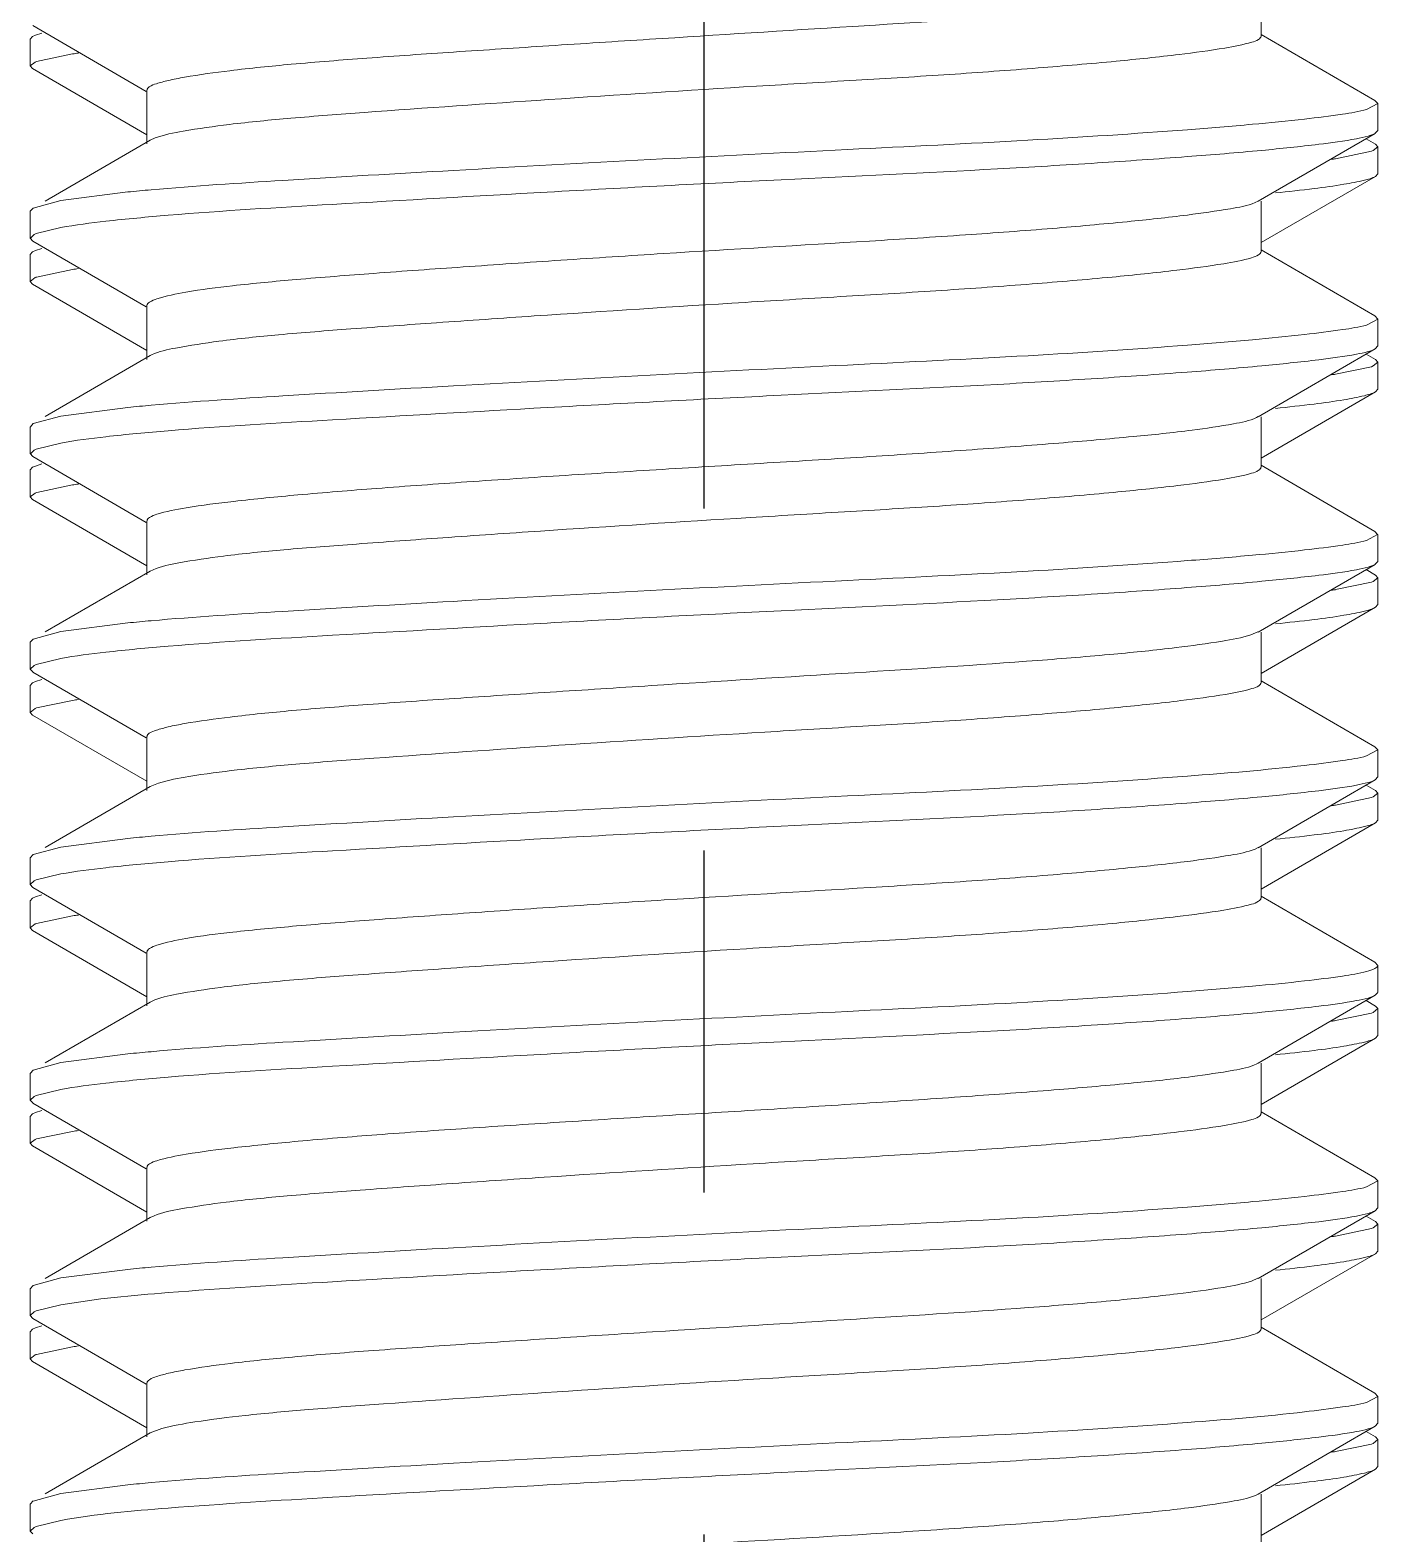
# Model space of a CAD drawing. Header units: millimetres. Extents: x 1334 to 1928, y -1757 to -1337.
# Drawn here: x 1457.42 to 1462.42, y -1677.11 to -1671.53 of the extents above; entities that cross this region are included whole.
import ezdxf

# ---------------------------------------------------------------- set-up
doc = ezdxf.new("R2010")
doc.units = ezdxf.units.MM
doc.header["$LTSCALE"] = 0.1
doc.linetypes.add('CENTERX2', pattern=[101.6, 63.5, -12.7, 12.7, -12.7])
doc.layers.get('0').update_dxf_attribs({"lineweight": 13})
doc.layers.add('CENTER', color=1, linetype='CENTERX2')

msp = doc.modelspace()

# ---------------------------------------------------------------- linework, layer by layer
at = {"color": 7, "linetype": 'Continuous'}
for p, q in [((1461.9874, -1671.5479), (1461.9874, -1671.3608)), ((1457.4291, -1671.5485), (1457.4204, -1671.5583)), ((1457.4204, -1671.5583), (1457.4204, -1671.6583)), ((1457.4395, -1671.5436), (1457.4291, -1671.5485)), ((1457.4295, -1671.5087), (1457.8506, -1671.7528)), ((1457.4628, -1671.536), (1457.4395, -1671.5436)), ((1462.4103, -1671.7863), (1461.9874, -1671.541)), ((1457.4441, -1671.6419), (1457.5773, -1671.6139)), ((1457.4198, -1671.6583), (1457.4383, -1671.644)), ((1457.4291, -1671.6682), (1457.4204, -1671.6583)), ((1457.4291, -1671.6682), (1457.8535, -1671.9142)), ((1457.8535, -1671.7479), (1457.8535, -1671.9479)), ((1462.4103, -1671.7863), (1462.4204, -1671.798)), ((1462.4204, -1671.798), (1462.3793, -1671.8202)), ((1462.4204, -1671.7977), (1462.4204, -1671.8977)), ((1462.4113, -1671.9084), (1462.4204, -1671.8978)), ((1457.8658, -1671.9338), (1457.4763, -1672.1598)), ((1457.8841, -1671.9255), (1457.8658, -1671.9338)), ((1461.9766, -1672.1608), (1462.4113, -1671.9087)), ((1462.4118, -1671.9485), (1462.3772, -1671.9284)), ((1462.4118, -1671.9485), (1462.4204, -1671.9583)), ((1462.3969, -1671.9748), (1462.2636, -1672.0028)), ((1462.4033, -1671.9723), (1462.3969, -1671.9748)), ((1462.4205, -1671.9583), (1462.4033, -1671.9723)), ((1462.4204, -1671.9583), (1462.4204, -1672.0583)), ((1462.4118, -1672.0682), (1462.4204, -1672.0583)), ((1461.9874, -1672.3142), (1462.4118, -1672.0682)), ((1457.5334, -1672.1583), (1457.4306, -1672.1864)), ((1457.7821, -1672.1263), (1457.5335, -1672.1583)), ((1461.9764, -1672.1605), (1461.9653, -1672.1658)), ((1461.9874, -1672.3479), (1461.9874, -1672.1608)), ((1457.4306, -1672.1863), (1457.4204, -1672.198)), ((1457.4204, -1672.1977), (1457.4204, -1672.2977)), ((1457.4207, -1672.298), (1457.4345, -1672.2843)), ((1457.4345, -1672.2843), (1457.4428, -1672.2806)), ((1457.4428, -1672.2806), (1457.5334, -1672.2583)), ((1457.4295, -1672.3084), (1457.4204, -1672.2978)), ((1457.4395, -1672.3436), (1457.4292, -1672.3485)), ((1457.4295, -1672.3087), (1457.8506, -1672.5528)), ((1457.4628, -1672.336), (1457.4395, -1672.3436)), ((1462.4103, -1672.5863), (1461.9874, -1672.341)), ((1457.4291, -1672.3485), (1457.4204, -1672.3583)), ((1457.4204, -1672.3583), (1457.4204, -1672.4583)), ((1457.4204, -1672.4583), (1457.4385, -1672.4441)), ((1457.4441, -1672.4419), (1457.5772, -1672.4139)), ((1457.4291, -1672.4682), (1457.4204, -1672.4583)), ((1457.4291, -1672.4682), (1457.8535, -1672.7142)), ((1457.8535, -1672.5479), (1457.8535, -1672.7479)), ((1462.4204, -1672.598), (1462.3793, -1672.6203)), ((1462.4102, -1672.5863), (1462.4204, -1672.598)), ((1462.4204, -1672.5977), (1462.4204, -1672.6977)), ((1457.8658, -1672.7338), (1457.4763, -1672.9598)), ((1457.8708, -1672.7312), (1457.8659, -1672.7338)), ((1461.9766, -1672.9608), (1462.4113, -1672.7087)), ((1462.4118, -1672.7485), (1462.3772, -1672.7284)), ((1462.4113, -1672.7084), (1462.4204, -1672.6978)), ((1462.3968, -1672.7748), (1462.2637, -1672.8027)), ((1462.4033, -1672.7723), (1462.3968, -1672.7748)), ((1462.4205, -1672.7584), (1462.4033, -1672.7723)), ((1462.4118, -1672.7485), (1462.4204, -1672.7583)), ((1462.4204, -1672.7583), (1462.4204, -1672.8583)), ((1461.9874, -1673.1142), (1462.4118, -1672.8682)), ((1462.4118, -1672.8682), (1462.4204, -1672.8583)), ((1457.5334, -1672.9583), (1457.4306, -1672.9864)), ((1457.7824, -1672.9262), (1457.5333, -1672.9583)), ((1457.4204, -1672.9977), (1457.4204, -1673.0977)), ((1457.4307, -1672.9864), (1457.4207, -1672.9981)), ((1461.9766, -1672.9603), (1461.9711, -1672.9633)), ((1461.9874, -1673.1479), (1461.9874, -1672.9608)), ((1457.4428, -1673.0806), (1457.5334, -1673.0583)), ((1457.4295, -1673.1084), (1457.4204, -1673.0978)), ((1457.4207, -1673.098), (1457.4345, -1673.0843)), ((1457.4295, -1673.1087), (1457.8506, -1673.3528)), ((1457.4345, -1673.0843), (1457.4428, -1673.0806)), ((1457.4291, -1673.1485), (1457.4204, -1673.1583)), ((1457.4204, -1673.1583), (1457.4204, -1673.2583)), ((1457.4396, -1673.1436), (1457.4291, -1673.1485)), ((1457.463, -1673.1361), (1457.4396, -1673.1436)), ((1462.4103, -1673.3863), (1461.9874, -1673.141)), ((1457.4442, -1673.2419), (1457.5772, -1673.2139)), ((1457.4203, -1673.2583), (1457.4385, -1673.2441)), ((1457.4291, -1673.2682), (1457.4204, -1673.2583)), ((1457.4291, -1673.2682), (1457.8535, -1673.5142)), ((1457.8535, -1673.3479), (1457.8535, -1673.5479)), ((1462.4202, -1673.398), (1462.3794, -1673.4203)), ((1462.4103, -1673.3863), (1462.4202, -1673.398)), ((1462.4204, -1673.3977), (1462.4204, -1673.4977)), ((1461.9766, -1673.7608), (1462.4113, -1673.5087)), ((1462.4113, -1673.5084), (1462.4204, -1673.4978)), ((1457.8658, -1673.5338), (1457.4763, -1673.7598)), ((1457.8762, -1673.5287), (1457.8658, -1673.5338)), ((1462.4118, -1673.5485), (1462.3772, -1673.5284)), ((1462.4032, -1673.5723), (1462.3968, -1673.5748)), ((1462.4205, -1673.5584), (1462.4032, -1673.5723)), ((1462.4118, -1673.5485), (1462.4204, -1673.5583)), ((1462.4204, -1673.5583), (1462.4204, -1673.6583)), ((1462.3968, -1673.5748), (1462.2637, -1673.6027)), ((1461.9874, -1673.9142), (1462.4118, -1673.6682)), ((1462.4118, -1673.6682), (1462.4204, -1673.6583)), ((1457.7821, -1673.7263), (1457.5334, -1673.7583)), ((1457.4306, -1673.7863), (1457.4204, -1673.798)), ((1457.5334, -1673.7583), (1457.4306, -1673.7864)), ((1461.9762, -1673.7595), (1461.95, -1673.7704)), ((1461.9874, -1673.9479), (1461.9874, -1673.7608)), ((1457.4204, -1673.7977), (1457.4204, -1673.8977)), ((1457.4204, -1673.8979), (1457.4345, -1673.8843)), ((1457.4295, -1673.9084), (1457.4204, -1673.8978)), ((1457.4345, -1673.8843), (1457.4429, -1673.8806)), ((1457.4429, -1673.8806), (1457.5334, -1673.8583)), ((1457.4291, -1673.9485), (1457.4204, -1673.9583)), ((1457.4204, -1673.9583), (1457.4204, -1674.0583)), ((1457.4395, -1673.9436), (1457.4291, -1673.9484)), ((1457.4295, -1673.9087), (1457.8506, -1674.1528)), ((1457.4628, -1673.9361), (1457.4395, -1673.9436)), ((1462.4103, -1674.1863), (1461.9874, -1673.941)), ((1457.444, -1674.0419), (1457.5773, -1674.0139)), ((1457.4204, -1674.0583), (1457.4384, -1674.044)), ((1457.4291, -1674.0682), (1457.4204, -1674.0583)), ((1457.4291, -1674.0682), (1457.8535, -1674.3142)), ((1457.8535, -1674.1479), (1457.8535, -1674.3479)), ((1462.4102, -1674.1863), (1462.4204, -1674.198)), ((1462.4204, -1674.198), (1462.3794, -1674.2202)), ((1462.4204, -1674.1977), (1462.4204, -1674.2977)), ((1462.4113, -1674.3084), (1462.4204, -1674.2978)), ((1457.8658, -1674.3338), (1457.4763, -1674.5598)), ((1457.8957, -1674.3215), (1457.8658, -1674.3338)), ((1461.9766, -1674.5608), (1462.4113, -1674.3087)), ((1462.4118, -1674.3485), (1462.3772, -1674.3284)), ((1462.4118, -1674.3485), (1462.4204, -1674.3583)), ((1462.3969, -1674.3748), (1462.2636, -1674.4027)), ((1462.4032, -1674.3723), (1462.3969, -1674.3748)), ((1462.4205, -1674.3583), (1462.4032, -1674.3723)), ((1462.4204, -1674.3583), (1462.4204, -1674.4583)), ((1462.4118, -1674.4682), (1462.4204, -1674.4583)), ((1461.9874, -1674.7142), (1462.4118, -1674.4682)), ((1457.5334, -1674.5583), (1457.4306, -1674.5864)), ((1457.7821, -1674.5263), (1457.5335, -1674.5583)), ((1461.9765, -1674.5606), (1461.966, -1674.5656)), ((1461.9874, -1674.7479), (1461.9874, -1674.5608)), ((1457.4204, -1674.5977), (1457.4204, -1674.6977)), ((1457.4307, -1674.5863), (1457.4205, -1674.598)), ((1457.4204, -1674.698), (1457.4345, -1674.6843)), ((1457.4345, -1674.6843), (1457.4429, -1674.6806)), ((1457.4429, -1674.6806), (1457.5334, -1674.6583)), ((1457.4295, -1674.7084), (1457.4204, -1674.6978)), ((1457.4395, -1674.7436), (1457.4292, -1674.7485)), ((1457.4295, -1674.7087), (1457.8506, -1674.9528)), ((1457.4628, -1674.736), (1457.4395, -1674.7436)), ((1462.4103, -1674.9863), (1461.9874, -1674.741)), ((1457.4291, -1674.7485), (1457.4204, -1674.7583)), ((1457.4204, -1674.7583), (1457.4204, -1674.8583)), ((1457.4204, -1674.8583), (1457.4384, -1674.844)), ((1457.444, -1674.8419), (1457.5773, -1674.8139)), ((1457.4291, -1674.8682), (1457.4204, -1674.8583)), ((1457.4291, -1674.8682), (1457.8535, -1675.1142)), ((1457.8535, -1674.9479), (1457.8535, -1675.1479)), ((1462.4101, -1674.9863), (1462.4203, -1674.998)), ((1462.4204, -1674.9977), (1462.4204, -1675.0977)), ((1457.8658, -1675.1338), (1457.4763, -1675.3598)), ((1457.8724, -1675.1304), (1457.8658, -1675.1338)), ((1461.9766, -1675.3608), (1462.4113, -1675.1087)), ((1462.4118, -1675.1485), (1462.3772, -1675.1284)), ((1462.4113, -1675.1084), (1462.4204, -1675.0978)), ((1462.3968, -1675.1748), (1462.2636, -1675.2027)), ((1462.4033, -1675.1723), (1462.3968, -1675.1748)), ((1462.4211, -1675.1583), (1462.4033, -1675.1723)), ((1462.4118, -1675.1485), (1462.4204, -1675.1583)), ((1462.4204, -1675.1583), (1462.4204, -1675.2583)), ((1461.9874, -1675.5142), (1462.4118, -1675.2682)), ((1462.4118, -1675.2682), (1462.4204, -1675.2583)), ((1457.5334, -1675.3583), (1457.4306, -1675.3864)), ((1457.7823, -1675.3262), (1457.5334, -1675.3583)), ((1457.4204, -1675.3977), (1457.4204, -1675.4977)), ((1457.4307, -1675.3864), (1457.4207, -1675.3981)), ((1461.9765, -1675.3602), (1461.9713, -1675.3631)), ((1461.9874, -1675.5479), (1461.9874, -1675.3608)), ((1457.4429, -1675.4806), (1457.5334, -1675.4583)), ((1457.4204, -1675.498), (1457.4345, -1675.4843)), ((1457.4295, -1675.5084), (1457.4204, -1675.4978)), ((1457.4295, -1675.5087), (1457.8506, -1675.7528)), ((1457.4345, -1675.4843), (1457.4429, -1675.4806)), ((1457.4291, -1675.5485), (1457.4204, -1675.5583)), ((1457.4204, -1675.5583), (1457.4204, -1675.6583)), ((1457.4396, -1675.5436), (1457.4291, -1675.5485)), ((1457.463, -1675.5361), (1457.4396, -1675.5436)), ((1462.4103, -1675.7863), (1461.9874, -1675.541)), ((1457.444, -1675.6419), (1457.5773, -1675.6139)), ((1457.4204, -1675.6583), (1457.4384, -1675.644)), ((1457.4291, -1675.6682), (1457.4204, -1675.6583)), ((1457.4291, -1675.6682), (1457.8535, -1675.9142)), ((1457.8535, -1675.7479), (1457.8535, -1675.9479)), ((1462.4205, -1675.798), (1462.3793, -1675.8203)), ((1462.4103, -1675.7863), (1462.4205, -1675.798)), ((1462.4204, -1675.7977), (1462.4204, -1675.8977)), ((1461.9766, -1676.1608), (1462.4113, -1675.9087)), ((1462.4113, -1675.9084), (1462.4204, -1675.8978)), ((1457.8658, -1675.9338), (1457.4763, -1676.1598)), ((1457.8798, -1675.9272), (1457.8658, -1675.9338)), ((1462.4118, -1675.9485), (1462.3772, -1675.9284)), ((1462.4032, -1675.9723), (1462.3968, -1675.9748)), ((1462.4205, -1675.9584), (1462.4032, -1675.9723)), ((1462.4118, -1675.9485), (1462.4204, -1675.9583)), ((1462.4204, -1675.9583), (1462.4204, -1676.0583)), ((1462.3968, -1675.9748), (1462.2637, -1676.0027)), ((1461.9874, -1676.3142), (1462.4118, -1676.0682)), ((1462.4118, -1676.0682), (1462.4204, -1676.0583)), ((1457.7821, -1676.1263), (1457.5334, -1676.1583)), ((1457.4306, -1676.1863), (1457.4204, -1676.198)), ((1457.5334, -1676.1583), (1457.4306, -1676.1864)), ((1461.9762, -1676.1595), (1461.952, -1676.1698)), ((1461.9874, -1676.3479), (1461.9874, -1676.1608)), ((1457.4204, -1676.1977), (1457.4204, -1676.2977)), ((1457.4204, -1676.2979), (1457.4345, -1676.2843)), ((1457.4295, -1676.3084), (1457.4204, -1676.2978)), ((1457.4295, -1676.3087), (1457.8506, -1676.5528)), ((1457.4345, -1676.2843), (1457.4429, -1676.2806)), ((1457.4429, -1676.2806), (1457.5334, -1676.2583)), ((1457.4291, -1676.3485), (1457.4204, -1676.3583)), ((1457.4204, -1676.3583), (1457.4204, -1676.4583)), ((1457.4395, -1676.3436), (1457.4291, -1676.3484)), ((1457.4628, -1676.3361), (1457.4395, -1676.3436)), ((1462.4103, -1676.5863), (1461.9874, -1676.341)), ((1457.4441, -1676.4419), (1457.5772, -1676.4139)), ((1457.4204, -1676.4583), (1457.4384, -1676.4441)), ((1457.4291, -1676.4682), (1457.4204, -1676.4583)), ((1457.4291, -1676.4682), (1457.8535, -1676.7142)), ((1457.8535, -1676.5479), (1457.8535, -1676.7479)), ((1462.4102, -1676.5863), (1462.4204, -1676.598)), ((1462.4204, -1676.598), (1462.3794, -1676.6202)), ((1462.4204, -1676.5977), (1462.4204, -1676.6977)), ((1462.4113, -1676.7084), (1462.4204, -1676.6978)), ((1457.8658, -1676.7338), (1457.4763, -1676.9598)), ((1457.9088, -1676.7176), (1457.8659, -1676.7338)), ((1461.9766, -1676.9608), (1462.4113, -1676.7087)), ((1462.4118, -1676.7485), (1462.3772, -1676.7284)), ((1462.4118, -1676.7485), (1462.4204, -1676.7583)), ((1462.3968, -1676.7748), (1462.2637, -1676.8027)), ((1462.4032, -1676.7723), (1462.3968, -1676.7748)), ((1462.4205, -1676.7583), (1462.4032, -1676.7723)), ((1462.4204, -1676.7583), (1462.4204, -1676.8583)), ((1462.4118, -1676.8682), (1462.4204, -1676.8583)), ((1461.9874, -1677.1142), (1462.4118, -1676.8682)), ((1457.5334, -1676.9583), (1457.4306, -1676.9864)), ((1457.7822, -1676.9263), (1457.5334, -1676.9583)), ((1461.9765, -1676.9607), (1461.9665, -1676.9655)), ((1461.9874, -1677.1479), (1461.9874, -1676.9608)), ((1457.4204, -1676.9977), (1457.4204, -1677.0977)), ((1457.4307, -1676.9863), (1457.4205, -1676.998)), ((1457.4205, -1677.0979), (1457.4345, -1677.0843)), ((1457.4345, -1677.0843), (1457.4429, -1677.0806)), ((1457.4429, -1677.0806), (1457.5334, -1677.0583)), ((1457.4295, -1677.1084), (1457.4204, -1677.0978))]:
    msp.add_line(p, q, dxfattribs=at)
for centre, radius, start, end in [((1457.9541, -1674.0979), 2.5125, 98.1178, 98.6249), ((1457.4952, -1671.7875), 0.1543, 109.3223, 111.6064), ((1461.8849, -1669.4887), 2.5424, 278.2419, 278.5657), ((1458.5732, -1680.0597), 7.9728, 95.06849, 95.69479), ((1457.4934, -1672.5807), 0.1472, 109.5318, 111.8993), ((1457.9532, -1674.8996), 2.5139, 98.0946, 98.6031), ((1461.898, -1670.3902), 2.4401, 278.2832, 278.6192), ((1458.5835, -1680.9612), 8.0748, 95.07516, 95.69355), ((1457.9604, -1675.7546), 2.5694, 98.08, 98.5782), ((1457.4933, -1673.3794), 0.146, 109.6478, 112.0302), ((1461.8861, -1671.0987), 2.5324, 278.2515, 278.5761), ((1458.5884, -1681.8182), 8.132, 95.07653, 95.69064), ((1457.9686, -1676.6137), 2.6291, 98.0739, 98.5612), ((1457.4914, -1674.1736), 0.14, 109.7756, 112.2419), ((1461.8849, -1671.8878), 2.5433, 278.2394, 278.5631), ((1458.5762, -1682.4939), 8.0071, 95.06816, 95.69181), ((1457.4918, -1674.9754), 0.1418, 109.6782, 112.1179), ((1457.9679, -1677.4071), 2.6225, 98.079, 98.5671), ((1461.8974, -1672.79), 2.4404, 278.2957, 278.6312), ((1458.5771, -1683.2943), 8.0076, 95.07353, 95.69674), ((1457.9666, -1678.1973), 2.6126, 98.0803, 98.5699), ((1457.4932, -1675.7793), 0.1459, 109.6844, 112.0593), ((1461.8857, -1673.4954), 2.5357, 278.2496, 278.5738), ((1458.5815, -1684.1305), 8.044, 95.0829, 95.7035), ((1457.9662, -1678.9944), 2.6096, 98.082, 98.5719), ((1457.4928, -1676.5775), 0.1441, 109.7771, 112.1782), ((1461.8853, -1674.2894), 2.5416, 278.2368, 278.5608), ((1458.5819, -1684.9506), 8.0641, 95.07145, 95.69142)]:
    msp.add_arc(centre, radius, start, end, dxfattribs=at)
for points, knots in [([(1461.9477, -1671.3712), (1461.9126, -1671.3822), (1461.8186, -1671.3991), (1461.6476, -1671.4221), (1461.4181, -1671.445), (1461.02, -1671.4772), (1460.4475, -1671.5132), (1459.8451, -1671.5511), (1459.3515, -1671.583), (1459.0018, -1671.6058), (1458.6831, -1671.6278), (1458.4062, -1671.6497), (1458.1806, -1671.6723), (1458.0279, -1671.6932), (1457.9375, -1671.7103), (1457.8931, -1671.7224), (1457.8666, -1671.7315), (1457.8536, -1671.7426), (1457.8536, -1671.7474)], [0, 0, 0, 0, 0.026791, 0.069229, 0.125745, 0.194618, 0.360002, 0.543329, 0.634107, 0.720087, 0.798456, 0.86667, 0.922283, 0.963627, 0.978585, 0.989568, 0.996537, 1, 1, 1, 1]), ([(1461.9874, -1671.548), (1461.9874, -1671.5528), (1461.9747, -1671.5637), (1461.9305, -1671.5778), (1461.8301, -1671.597), (1461.663, -1671.619), (1461.4315, -1671.6433), (1461.1476, -1671.6674), (1460.826, -1671.6909), (1460.4776, -1671.7117), (1459.9813, -1671.7413), (1459.3727, -1671.7805), (1458.7967, -1671.8207), (1458.4019, -1671.8502), (1458.1775, -1671.8718), (1458.0096, -1671.8954), (1457.9173, -1671.9131), (1457.8841, -1671.9255)], [0, 0, 0, 0, 0.003511, 0.010214, 0.035006, 0.076318, 0.133407, 0.20372, 0.283382, 0.367622, 0.457236, 0.644582, 0.810602, 0.876658, 0.932211, 0.97421, 1, 1, 1, 1]), ([(1462.3793, -1671.8202), (1462.3501, -1671.8279), (1462.2732, -1671.8403), (1462.1318, -1671.8582), (1461.9399, -1671.8769), (1461.5979, -1671.9049), (1461.0971, -1671.9372), (1460.4321, -1671.9694), (1459.7213, -1672.0057), (1459.023, -1672.0438), (1458.4057, -1672.08), (1458.0317, -1672.1036), (1457.8688, -1672.1181)], [0, 0, 0, 0, 0.020068, 0.05156, 0.094563, 0.147986, 0.279211, 0.427514, 0.589724, 0.751398, 0.891534, 1, 1, 1, 1]), ([(1457.5334, -1672.2583), (1457.5887, -1672.2484), (1457.7215, -1672.2315), (1458.0577, -1672.2002), (1458.6042, -1672.1687), (1459.3626, -1672.1247), (1460.185, -1672.0811), (1460.8657, -1672.0495), (1461.3676, -1672.0198), (1461.6946, -1671.9971), (1461.9686, -1671.9747), (1462.178, -1671.9528), (1462.31, -1671.9355), (1462.3796, -1671.9207), (1462.4031, -1671.9134), (1462.4113, -1671.9087)], [0, 0, 0, 0, 0.034463, 0.081983, 0.206974, 0.370007, 0.547701, 0.711877, 0.787758, 0.855893, 0.912841, 0.956267, 0.985085, 0.994209, 1, 1, 1, 1]), ([(1462.0409, -1672.1296), (1462.0889, -1672.1248), (1462.1737, -1672.1155), (1462.2841, -1672.1005), (1462.3597, -1672.0857), (1462.3993, -1672.0755), (1462.4118, -1672.0682)], [0, 0, 0, 0, 0.384022, 0.679885, 0.884892, 1, 1, 1, 1]), ([(1461.9653, -1672.1658), (1461.9362, -1672.1775), (1461.8516, -1672.1929), (1461.6937, -1672.2156), (1461.4732, -1672.2389), (1461.199, -1672.2634), (1460.88, -1672.287), (1460.3989, -1672.3173), (1459.898, -1672.3463), (1459.3954, -1672.3791), (1459.037, -1672.4037), (1458.7094, -1672.4271), (1458.4244, -1672.4491), (1458.191, -1672.4709), (1458.0194, -1672.4926), (1457.9141, -1672.5141), (1457.8673, -1672.531), (1457.8537, -1672.5426), (1457.8535, -1672.5477)], [0, 0, 0, 0, 0.022767, 0.061737, 0.115938, 0.183241, 0.261345, 0.347683, 0.532637, 0.624911, 0.712765, 0.79299, 0.862841, 0.920056, 0.96251, 0.98903, 0.996277, 1, 1, 1, 1]), ([(1461.9874, -1672.348), (1461.9874, -1672.3529), (1461.9742, -1672.364), (1461.9289, -1672.3782), (1461.8255, -1672.3976), (1461.6539, -1672.4201), (1461.4162, -1672.4447), (1461.1256, -1672.4692), (1460.797, -1672.4927), (1460.4418, -1672.5139), (1459.9373, -1672.544), (1459.4303, -1672.5768), (1458.9428, -1672.6106), (1458.6266, -1672.6331), (1458.3574, -1672.6541), (1458.1398, -1672.676), (1457.9832, -1672.7004), (1457.8984, -1672.7175), (1457.8708, -1672.7312)], [0, 0, 0, 0, 0.003547, 0.010441, 0.035811, 0.078128, 0.136577, 0.208407, 0.289348, 0.374993, 0.466034, 0.65518, 0.742789, 0.819762, 0.884636, 0.938378, 0.977718, 1, 1, 1, 1]), ([(1462.3793, -1672.6203), (1462.3501, -1672.628), (1462.2732, -1672.6402), (1462.1321, -1672.6581), (1461.9402, -1672.6769), (1461.5982, -1672.7049), (1461.0973, -1672.7372), (1460.4322, -1672.7694), (1459.7214, -1672.8056), (1459.023, -1672.8439), (1458.4058, -1672.8799), (1458.0319, -1672.9036), (1457.8692, -1672.9181)], [0, 0, 0, 0, 0.020006, 0.051528, 0.094462, 0.14794, 0.279189, 0.42752, 0.589742, 0.751457, 0.891632, 1, 1, 1, 1]), ([(1457.5334, -1673.0583), (1457.5887, -1673.0484), (1457.7215, -1673.0315), (1458.0577, -1673.0002), (1458.6042, -1672.9687), (1459.3626, -1672.9247), (1460.185, -1672.8811), (1460.8657, -1672.8495), (1461.3676, -1672.8198), (1461.6947, -1672.7971), (1461.9686, -1672.7746), (1462.1781, -1672.7529), (1462.31, -1672.7354), (1462.3796, -1672.7208), (1462.4031, -1672.7134), (1462.4112, -1672.7087)], [0, 0, 0, 0, 0.034451, 0.081967, 0.206997, 0.370025, 0.547699, 0.71189, 0.78781, 0.855923, 0.91286, 0.956296, 0.985129, 0.994223, 1, 1, 1, 1]), ([(1462.0409, -1672.9296), (1462.0889, -1672.9248), (1462.1737, -1672.9155), (1462.2841, -1672.9005), (1462.3597, -1672.8858), (1462.3992, -1672.8754), (1462.4117, -1672.8682)], [0, 0, 0, 0, 0.383973, 0.679802, 0.884966, 1, 1, 1, 1]), ([(1461.9711, -1672.9633), (1461.9447, -1672.9764), (1461.8631, -1672.9918), (1461.7109, -1673.0148), (1461.494, -1673.0366), (1461.2223, -1673.0604), (1460.9042, -1673.0842), (1460.5514, -1673.108), (1460.1762, -1673.1312), (1459.792, -1673.1544), (1459.4124, -1673.1779), (1459.0507, -1673.2016), (1458.7197, -1673.2253), (1458.4315, -1673.2486), (1458.1953, -1673.2718), (1458.0215, -1673.2933), (1457.9147, -1673.314), (1457.8675, -1673.3301), (1457.854, -1673.3416), (1457.8539, -1673.3466)], [0, 0, 0, 0, 0.021341, 0.059057, 0.11205, 0.178748, 0.256606, 0.342884, 0.434664, 0.528647, 0.621484, 0.709949, 0.79099, 0.861598, 0.919349, 0.962419, 0.989183, 0.996359, 1, 1, 1, 1]), ([(1461.9873, -1673.148), (1461.9872, -1673.1529), (1461.9744, -1673.1639), (1461.9295, -1673.1782), (1461.8275, -1673.1973), (1461.6579, -1673.2197), (1461.4229, -1673.244), (1461.1353, -1673.2684), (1460.8098, -1673.2919), (1460.4574, -1673.3129), (1459.9565, -1673.3429), (1459.4519, -1673.3755), (1458.9653, -1673.4089), (1458.648, -1673.4318), (1458.3765, -1673.4523), (1458.156, -1673.4743), (1457.9942, -1673.4981), (1457.9064, -1673.5157), (1457.8762, -1673.5287)], [0, 0, 0, 0, 0.003539, 0.010299, 0.035423, 0.077312, 0.135141, 0.206307, 0.286697, 0.371688, 0.462191, 0.650486, 0.738275, 0.815738, 0.881092, 0.935718, 0.976199, 1, 1, 1, 1]), ([(1462.3794, -1673.4203), (1462.3502, -1673.4279), (1462.2733, -1673.4402), (1462.1321, -1673.4582), (1461.9401, -1673.4769), (1461.5982, -1673.5049), (1461.0975, -1673.5372), (1460.4325, -1673.5693), (1459.7216, -1673.6057), (1459.0231, -1673.6438), (1458.4058, -1673.6801), (1458.0317, -1673.7036), (1457.8689, -1673.7181)], [0, 0, 0, 0, 0.020035, 0.051548, 0.094493, 0.147953, 0.279134, 0.427405, 0.589678, 0.751363, 0.891539, 1, 1, 1, 1]), ([(1457.5334, -1673.8583), (1457.5887, -1673.8484), (1457.7215, -1673.8315), (1458.0577, -1673.8002), (1458.6043, -1673.7687), (1459.3626, -1673.7247), (1460.185, -1673.6811), (1460.8657, -1673.6494), (1461.3676, -1673.6198), (1461.6945, -1673.5971), (1461.9685, -1673.5747), (1462.178, -1673.5529), (1462.3099, -1673.5354), (1462.3796, -1673.5208), (1462.4031, -1673.5134), (1462.4113, -1673.5087)], [0, 0, 0, 0, 0.034432, 0.081972, 0.207009, 0.369994, 0.547662, 0.711915, 0.787767, 0.855858, 0.912804, 0.956255, 0.985087, 0.994161, 1, 1, 1, 1]), ([(1462.0408, -1673.7296), (1462.0888, -1673.7248), (1462.1737, -1673.7155), (1462.2841, -1673.7005), (1462.3597, -1673.6859), (1462.3992, -1673.6754), (1462.4117, -1673.6682)], [0, 0, 0, 0, 0.383966, 0.679814, 0.884966, 1, 1, 1, 1]), ([(1461.95, -1673.7704), (1461.9155, -1673.7815), (1461.8226, -1673.7984), (1461.6531, -1673.8214), (1461.4246, -1673.8444), (1461.0271, -1673.8769), (1460.4544, -1673.9127), (1459.8512, -1673.9506), (1459.3565, -1673.9827), (1459.0058, -1674.0056), (1458.6862, -1674.0277), (1458.4083, -1674.0495), (1458.1818, -1674.072), (1458.0286, -1674.093), (1457.9378, -1674.1102), (1457.8933, -1674.1224), (1457.8667, -1674.1315), (1457.8535, -1674.1427), (1457.8536, -1674.1475)], [0, 0, 0, 0, 0.026313, 0.068385, 0.124638, 0.193313, 0.358598, 0.542112, 0.633069, 0.719259, 0.797825, 0.866231, 0.922023, 0.963487, 0.97849, 0.989514, 0.996521, 1, 1, 1, 1]), ([(1461.9874, -1673.948), (1461.9874, -1673.9527), (1461.975, -1673.9636), (1461.9316, -1673.9775), (1461.8332, -1673.9965), (1461.6694, -1674.0182), (1461.4422, -1674.0422), (1461.1631, -1674.0662), (1460.8463, -1674.0895), (1460.5029, -1674.1102), (1460.0123, -1674.1394), (1459.4074, -1674.1781), (1458.8323, -1674.2184), (1458.4345, -1674.2475), (1458.2055, -1674.2688), (1458.0304, -1674.2919), (1457.9326, -1674.3097), (1457.8957, -1674.3215)], [0, 0, 0, 0, 0.003481, 0.010074, 0.034463, 0.075061, 0.13125, 0.200547, 0.279257, 0.362654, 0.451199, 0.637314, 0.804269, 0.871208, 0.927924, 0.971774, 1, 1, 1, 1]), ([(1462.3794, -1674.2202), (1462.3501, -1674.2279), (1462.2732, -1674.2404), (1462.0519, -1674.2681), (1461.6625, -1674.3004), (1461.0972, -1674.3374), (1460.4321, -1674.3693), (1459.7214, -1674.4057), (1459.023, -1674.4438), (1458.4057, -1674.4801), (1458.0316, -1674.5036), (1457.8688, -1674.5181)], [0, 0, 0, 0, 0.020076, 0.051566, 0.147994, 0.279201, 0.427489, 0.589717, 0.751395, 0.891554, 1, 1, 1, 1]), ([(1457.5334, -1674.6583), (1457.5887, -1674.6484), (1457.7215, -1674.6315), (1458.0577, -1674.6002), (1458.6043, -1674.5687), (1459.3626, -1674.5247), (1460.185, -1674.4811), (1460.8657, -1674.4494), (1461.3676, -1674.4198), (1461.6945, -1674.3971), (1461.9685, -1674.3747), (1462.1779, -1674.3528), (1462.3099, -1674.3355), (1462.3795, -1674.3208), (1462.4031, -1674.3134), (1462.4113, -1674.3087)], [0, 0, 0, 0, 0.034441, 0.081995, 0.207006, 0.369989, 0.547676, 0.71191, 0.787755, 0.855853, 0.912778, 0.956248, 0.985055, 0.99415, 1, 1, 1, 1]), ([(1462.0409, -1674.5296), (1462.0888, -1674.5248), (1462.1737, -1674.5155), (1462.2841, -1674.5005), (1462.3597, -1674.4858), (1462.3992, -1674.4753), (1462.4118, -1674.4682)], [0, 0, 0, 0, 0.383771, 0.679825, 0.885013, 1, 1, 1, 1]), ([(1461.966, -1674.5656), (1461.9371, -1674.5774), (1461.8528, -1674.5928), (1461.6955, -1674.6154), (1461.4754, -1674.6385), (1461.2014, -1674.6631), (1460.8825, -1674.6869), (1460.4013, -1674.7173), (1459.9002, -1674.7462), (1459.3971, -1674.7789), (1459.0384, -1674.8035), (1458.7105, -1674.8271), (1458.4252, -1674.8492), (1458.1915, -1674.871), (1458.0196, -1674.8925), (1457.9142, -1674.914), (1457.8673, -1674.9308), (1457.8537, -1674.9425), (1457.8536, -1674.9476)], [0, 0, 0, 0, 0.022616, 0.061435, 0.115526, 0.182775, 0.260844, 0.347179, 0.532208, 0.624538, 0.712464, 0.792779, 0.862698, 0.919976, 0.962489, 0.989023, 0.996271, 1, 1, 1, 1]), ([(1461.9873, -1674.748), (1461.9874, -1674.7528), (1461.9743, -1674.764), (1461.9291, -1674.7781), (1461.8262, -1674.7976), (1461.6552, -1674.8199), (1461.4184, -1674.8445), (1461.1287, -1674.8689), (1460.8012, -1674.8925), (1460.4469, -1674.9135), (1459.9436, -1674.9436), (1459.4372, -1674.9764), (1458.9502, -1675.0101), (1458.6335, -1675.0327), (1458.3636, -1675.0535), (1458.145, -1675.0754), (1457.9867, -1675.0997), (1457.9009, -1675.1169), (1457.8724, -1675.1304)], [0, 0, 0, 0, 0.003529, 0.010392, 0.035677, 0.077852, 0.136092, 0.207738, 0.288493, 0.373858, 0.464779, 0.653636, 0.741344, 0.818375, 0.88349, 0.937498, 0.977202, 1, 1, 1, 1]), ([(1462.3793, -1675.0203), (1462.3501, -1675.0279), (1462.2732, -1675.0403), (1462.132, -1675.0581), (1461.9401, -1675.0769), (1461.5981, -1675.1049), (1461.0971, -1675.1372), (1460.4321, -1675.1694), (1459.7214, -1675.2057), (1459.023, -1675.2439), (1458.4058, -1675.28), (1458.0318, -1675.3036), (1457.869, -1675.3181)], [0, 0, 0, 0, 0.020023, 0.051543, 0.094475, 0.147942, 0.279248, 0.427503, 0.589718, 0.751429, 0.891525, 1, 1, 1, 1]), ([(1462.4203, -1674.998), (1462.4203, -1675.0032), (1462.4038, -1675.0141), (1462.3898, -1675.0175), (1462.3793, -1675.0203)], [0, 0, 0, 0, 0.322256, 1, 1, 1, 1]), ([(1457.5334, -1675.4583), (1457.5887, -1675.4484), (1457.7215, -1675.4315), (1458.0577, -1675.4002), (1458.6042, -1675.3687), (1459.3625, -1675.3247), (1460.185, -1675.2811), (1460.8658, -1675.2495), (1461.3676, -1675.2198), (1461.6945, -1675.1971), (1461.9685, -1675.1747), (1462.1779, -1675.1528), (1462.3099, -1675.1355), (1462.3795, -1675.1208), (1462.4031, -1675.1134), (1462.4113, -1675.1087)], [0, 0, 0, 0, 0.034457, 0.081992, 0.206997, 0.369991, 0.547688, 0.711896, 0.787778, 0.855866, 0.912781, 0.956258, 0.985053, 0.994174, 1, 1, 1, 1]), ([(1462.0409, -1675.3296), (1462.0889, -1675.3248), (1462.1737, -1675.3154), (1462.2841, -1675.3006), (1462.3597, -1675.2858), (1462.3993, -1675.2754), (1462.4118, -1675.2682)], [0, 0, 0, 0, 0.383615, 0.679965, 0.885125, 1, 1, 1, 1]), ([(1461.9713, -1675.3631), (1461.945, -1675.3763), (1461.8636, -1675.3917), (1461.7117, -1675.4148), (1461.495, -1675.4367), (1461.2234, -1675.4603), (1460.9053, -1675.484), (1460.5525, -1675.5078), (1460.1773, -1675.5312), (1459.7929, -1675.5545), (1459.4131, -1675.5779), (1459.0513, -1675.6015), (1458.7202, -1675.6251), (1458.4318, -1675.6484), (1458.1955, -1675.6717), (1458.0216, -1675.6934), (1457.9147, -1675.7142), (1457.8675, -1675.7301), (1457.8539, -1675.7416), (1457.8539, -1675.7466)], [0, 0, 0, 0, 0.021264, 0.058934, 0.111874, 0.178531, 0.256378, 0.342654, 0.434446, 0.528457, 0.621328, 0.709818, 0.790887, 0.86154, 0.919312, 0.962405, 0.9892, 0.996372, 1, 1, 1, 1]), ([(1461.9873, -1675.548), (1461.9872, -1675.5528), (1461.9745, -1675.5638), (1461.93, -1675.5781), (1461.8286, -1675.597), (1461.6603, -1675.6194), (1461.4269, -1675.6436), (1461.1411, -1675.668), (1460.8173, -1675.6914), (1460.4669, -1675.7124), (1459.968, -1675.7421), (1459.4651, -1675.7746), (1458.9791, -1675.8079), (1458.6611, -1675.8308), (1458.3884, -1675.8513), (1458.166, -1675.8731), (1458.0013, -1675.8968), (1457.9114, -1675.9145), (1457.8798, -1675.9272)], [0, 0, 0, 0, 0.003532, 0.010273, 0.035224, 0.076851, 0.134322, 0.205104, 0.285106, 0.369835, 0.459854, 0.647691, 0.735558, 0.81329, 0.879009, 0.93407, 0.97528, 1, 1, 1, 1]), ([(1462.3793, -1675.8203), (1462.3502, -1675.8279), (1462.2733, -1675.8402), (1462.1322, -1675.8582), (1461.9402, -1675.8769), (1461.5983, -1675.9049), (1461.0975, -1675.9372), (1460.4325, -1675.9693), (1459.7217, -1676.0057), (1459.0232, -1676.0438), (1458.4058, -1676.0801), (1458.0317, -1676.1036), (1457.8689, -1676.1181)], [0, 0, 0, 0, 0.020009, 0.05151, 0.094449, 0.14793, 0.279113, 0.427401, 0.589666, 0.751353, 0.891519, 1, 1, 1, 1]), ([(1457.5334, -1676.2583), (1457.665, -1676.2348), (1458.0021, -1676.2051), (1458.6041, -1676.168), (1459.3627, -1676.1249), (1460.185, -1676.0811), (1460.8659, -1676.0495), (1461.3677, -1676.0197), (1461.6946, -1675.9972), (1461.9686, -1675.9746), (1462.1781, -1675.9529), (1462.31, -1675.9354), (1462.3796, -1675.9208), (1462.4031, -1675.9134), (1462.4113, -1675.9087)], [0, 0, 0, 0, 0.081961, 0.20699, 0.369986, 0.547683, 0.7119, 0.78781, 0.855883, 0.91281, 0.956274, 0.98509, 0.994196, 1, 1, 1, 1]), ([(1462.0409, -1676.1296), (1462.0889, -1676.1248), (1462.1737, -1676.1154), (1462.2841, -1676.1005), (1462.3597, -1676.0858), (1462.3993, -1676.0754), (1462.4117, -1676.0682)], [0, 0, 0, 0, 0.383533, 0.680086, 0.885121, 1, 1, 1, 1]), ([(1461.952, -1676.1698), (1461.9182, -1676.1809), (1461.8263, -1676.1976), (1461.6581, -1676.2207), (1461.4305, -1676.2439), (1461.0335, -1676.2766), (1460.4607, -1676.3123), (1459.8568, -1676.3501), (1459.3612, -1676.3824), (1459.0096, -1676.4055), (1458.6889, -1676.4275), (1458.4102, -1676.4493), (1458.183, -1676.4717), (1458.0292, -1676.4928), (1457.9382, -1676.5101), (1457.8934, -1676.5223), (1457.8667, -1676.5315), (1457.8535, -1676.5427), (1457.8536, -1676.5476)], [0, 0, 0, 0, 0.025875, 0.067607, 0.123619, 0.192113, 0.357306, 0.54099, 0.632111, 0.718495, 0.797243, 0.865825, 0.921783, 0.963356, 0.9784, 0.989461, 0.996504, 1, 1, 1, 1]), ([(1461.9874, -1676.348), (1461.9874, -1676.3527), (1461.9753, -1676.3634), (1461.9327, -1676.3773), (1461.8362, -1676.3959), (1461.6755, -1676.4175), (1461.4525, -1676.4412), (1461.178, -1676.465), (1460.8658, -1676.4881), (1460.5272, -1676.5089), (1460.0423, -1676.5375), (1459.4413, -1676.5759), (1458.8673, -1676.6159), (1458.467, -1676.6449), (1458.2335, -1676.6658), (1458.0519, -1676.6885), (1457.949, -1676.7064), (1457.9088, -1676.7176)], [0, 0, 0, 0, 0.003453, 0.009952, 0.033955, 0.073884, 0.129227, 0.19757, 0.275366, 0.358043, 0.445539, 0.63045, 0.798237, 0.866164, 0.923845, 0.969495, 1, 1, 1, 1]), ([(1462.3794, -1676.6202), (1462.3501, -1676.6279), (1462.2732, -1676.6403), (1462.052, -1676.6681), (1461.6626, -1676.7003), (1461.0973, -1676.7374), (1460.4322, -1676.7693), (1459.7214, -1676.8057), (1459.0229, -1676.8438), (1458.4057, -1676.8801), (1458.0317, -1676.9036), (1457.869, -1676.9181)], [0, 0, 0, 0, 0.020069, 0.051561, 0.147995, 0.279197, 0.427482, 0.589742, 0.751437, 0.891614, 1, 1, 1, 1]), ([(1457.5334, -1677.0583), (1457.6651, -1677.0347), (1458.0022, -1677.0051), (1458.6042, -1676.968), (1459.3627, -1676.9249), (1460.185, -1676.8811), (1460.8658, -1676.8495), (1461.3677, -1676.8198), (1461.6946, -1676.7972), (1461.9685, -1676.7746), (1462.1781, -1676.7529), (1462.3099, -1676.7354), (1462.3796, -1676.7208), (1462.4031, -1676.7134), (1462.4113, -1676.7087)], [0, 0, 0, 0, 0.08201, 0.207006, 0.369982, 0.547669, 0.711913, 0.787797, 0.855867, 0.912818, 0.956265, 0.985097, 0.994175, 1, 1, 1, 1]), ([(1462.0409, -1676.9296), (1462.0888, -1676.9248), (1462.1737, -1676.9154), (1462.2841, -1676.9005), (1462.3597, -1676.8858), (1462.3992, -1676.8754), (1462.4117, -1676.8682)], [0, 0, 0, 0, 0.383573, 0.68015, 0.885016, 1, 1, 1, 1]), ([(1461.9665, -1676.9655), (1461.9379, -1676.9774), (1461.854, -1676.9927), (1461.6972, -1677.0152), (1461.4775, -1677.0382), (1461.2037, -1677.0628), (1460.8849, -1677.0867), (1460.4035, -1677.1173), (1459.9022, -1677.1461), (1459.3988, -1677.1787), (1459.0397, -1677.2033), (1458.7115, -1677.227), (1458.4259, -1677.2492), (1458.1919, -1677.2711), (1458.0198, -1677.2925), (1457.9142, -1677.3139), (1457.8673, -1677.3307), (1457.8537, -1677.3424), (1457.8536, -1677.3475)], [0, 0, 0, 0, 0.022477, 0.061157, 0.115141, 0.182339, 0.260377, 0.346709, 0.53181, 0.624191, 0.712184, 0.792583, 0.862567, 0.919902, 0.962474, 0.98902, 0.996266, 1, 1, 1, 1])]:
    msp.add_open_spline(points, degree=3, knots=knots, dxfattribs=at)
at = {"layer": 'CENTER'}
msp.add_line((1459.9205, -1683.4611), (1459.9205, -1597.0842), dxfattribs=at)

doc.saveas('drawing.dxf')
